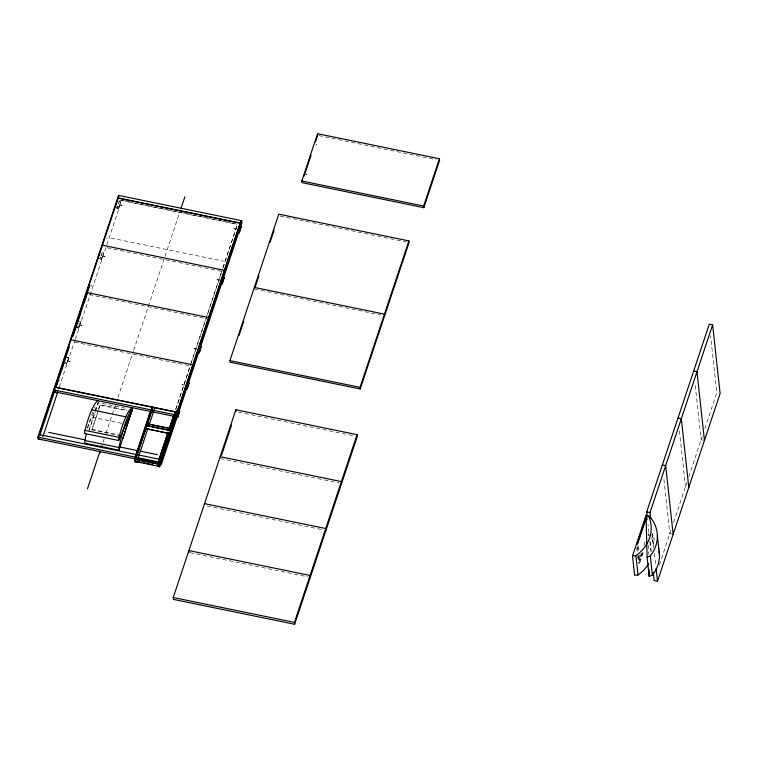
<?xml version="1.0" encoding="UTF-8"?>
<svg xmlns="http://www.w3.org/2000/svg" width="758" height="758" viewBox="0 0 758 758"><rect width="100%" height="100%" fill="white"/><g stroke="black" fill="none" stroke-linecap="round" stroke-linejoin="round"><path stroke-width="0.57" stroke-dasharray="3.79 2.84" d="M69.509 361.329L70.191 361.557L67.604 360.808M81.466 325.495L82.205 325.485L79.599 324.812M104.471 256.507L105.144 256.725L102.557 255.986M118.115 202.869L119.11 203.485L118.087 202.651M121.451 205.532L122.18 205.598L119.584 204.935M182.678 384.77L181.948 384.704L184.526 385.149L185.558 382.06M194.711 348.68L194.001 348.528L196.559 349.059L197.222 346.776M217.669 279.844L216.959 279.693L219.517 280.223L220.55 277.134M234.696 228.793L233.966 228.727L236.543 229.172M68.627 357.719L66.6 364.115L68.627 357.719L65.899 357.16M76.776 327.75L78.595 328.129L80.632 321.724L77.903 321.165M99.734 258.914L101.553 259.293L103.59 252.897L100.861 252.338M116.76 207.872L118.58 208.242L120.617 201.846L116.978 201.097M78.595 328.129L80.632 321.724M101.553 259.293L103.59 252.897M118.58 208.242L120.617 201.846M59.276 387.054L74.947 340.048M75.355 339.224L121.64 200.444M89.046 429.833L97.953 403.123M88.743 431.539L95.101 412.466M95.423 411.499L98.388 402.602L127.941 408.666M121.043 435.907L91.936 429.928L98.246 410.249M98.616 409.131L100.113 404.639L126.984 410.154M91.936 429.928L98.303 410.845M98.682 409.718L100.113 404.639M102.984 442.321L104.111 438.958M105.978 433.358L115.32 405.35M117.935 397.505L133.247 351.57M133.626 350.452L164.638 257.464M165.007 256.346L179.731 212.183M175.543 409.737L190.845 363.849M191.215 362.731L222.568 268.72M222.947 267.602L237.121 225.069M175.941 408.913L222.606 269.014M222.975 267.896L237.529 224.245M642.699 552.421L640.074 560.285L639.041 560.067L641.287 553.331M643.902 545.466L645.409 540.975M641.922 553.312L638.482 563.601L639.525 563.81L643.978 550.46M659.375 564.937L670.934 530.287M673.54 522.47L686.956 482.23M688.823 476.649L702.24 436.419M704.845 428.592L716.774 392.824L710.578 335.785M86.962 428.166L94.106 412.181M94.579 411.12L98.388 402.602M90.96 285.794L91.528 285.851L90.96 285.927M77.752 326.395L78.083 325.921M66.107 362.135L65.681 362.599L65.88 361.992M306.043 174.236L306.62 174.473L306.08 174.653M306.024 174.065L306.658 174.302L306.043 174.473M59.693 380.677L59.702 380.194M117.661 206.726C118.343 205.38 118.352 206.773 116.884 206.564M77.676 326.613L78.121 325.997M318.872 135.597L436.144 159.682M280.072 216.03L406.752 242.058M121.896 200.358L236.866 223.97M119.499 200.15L237.027 224.292M118.817 201.694L120.636 202.064M114.913 207.275L118.551 208.024M110.99 238.069L223.515 261.178M107.266 247.809L222.246 271.497M101.06 253.703L102.084 254.536L101.089 253.921M100.056 257.009C101.449 257.739 100.861 257.682 100.842 257.17M254.499 289.025L381.179 315.044M97.896 258.326L101.534 259.065M89.198 294.625L206.47 318.72M703.339 440.218L701.122 439.763L694.925 382.724M75.847 327.342L78.576 327.901M74.578 342.152L190.694 366.01M66.837 357.568L68.656 357.937M63.843 363.328L66.571 363.897M238.363 412.125L352.641 435.594M100.179 405.227L127.041 410.741M672.033 534.096L669.816 533.641L663.62 476.602M121.668 423.305L90.979 417.004A41.197 8.082 -78.4 0 1 92.732 412.115M91.879 429.341L120.977 435.319M220.407 458.581L339.29 483.007M207.057 505.993L323.638 529.946M190.249 552.696L307.985 576.876M107.096 238.4L106.764 238.761M650.961 536.181L648.137 534.665L649.18 534.873L648.062 524.65M679.395 430.828L685.469 486.702M652.297 533.537L653.822 547.503M654.448 553.321L655.841 566.131M651.937 533.386L653.178 544.756M650.032 541.174L651.15 551.407M647.332 517.714L647.569 520.102M649.985 542.16L650.999 551.473M648.081 533.376L648.317 535.574M638.52 545.987L639.003 550.384M639.477 554.78L640.074 560.285M637.677 546.764L638.17 551.312L637.601 546.878M638.662 555.86L639.525 563.81M638.558 555.671L639.041 560.067M636.758 547.683L637.497 554.505M637.62 555.642L638.359 562.464M648.393 545.078L648.63 554.344M651.615 537.848A41.197 34.47 -6.2 0 1 653.301 546.518M652.61 536.816A41.197 34.47 -6.2 0 1 655.689 541.364M87.701 428.242A41.197 8.082 -78.4 0 1 90.41 418.757M94.494 407.87A41.197 8.082 -78.4 0 1 95.082 406.62M79.154 322.993L78.804 323.533L79.154 322.993M100.994 255.711L101.544 255.825L101.022 255.654M116.779 208.497L117.329 208.611L116.808 208.441M316.048 144.2L316.617 144.257L316.048 144.2"/><path stroke-width="1.14" d="M86.241 434.325A41.197 8.082 -78.4 0 0 84.953 440.531L84.858 443.184L118.949 450.186L132.423 409.007L122.834 438.541M118.949 450.186L119.053 447.533A41.197 8.082 -78.4 0 1 131.996 408.714L132.479 409.604L118.674 440.493L84.583 433.491L84.962 430.354A41.197 8.082 -78.4 0 1 98.161 400.802M118.674 440.493L119.053 437.357A41.197 8.082 -78.4 0 1 132.262 407.804L132.479 409.604M37.9 437.139L118.523 195.393L241.688 220.692L241.916 222.757L161.293 464.502L161.066 462.446L37.9 437.139L38.127 439.204L41.728 439.659M53.761 390.957L55.476 385.803M64.648 358.003L62.933 363.148M74.938 327.153L76.994 320.985M99.611 253.172L97.896 258.326M115.282 206.47L116.997 201.315M119.044 195.498L38.421 437.252L38.611 439.015L135.398 458.893M56.092 386.542L57.921 381.037M61.587 370.037L69.291 346.946M72.957 335.946L80.661 312.855M84.328 301.855L86.895 294.151M87.265 293.052L89.832 285.359M39.729 435.661L55.031 389.773M56.158 386.409L63.246 365.148M72.948 336.05L87.511 292.399M42.884 436.599L57.807 391.829M87.492 488.777L100.028 451.181M101.136 447.864L101.875 445.647M180.84 208.886L184.876 196.767M99.582 453.644L100.255 451.616M159.189 464.133L134.763 459.121L134.924 461.546L136.762 462.067L134.678 461.641L134.422 459.282L149.857 413.015L152.765 407.236L147.611 422.888M134.687 459.339L150.122 413.063L153.021 407.283L134.924 461.546M134.678 461.641L135.417 459.424M136.156 457.216L145.763 428.422M137.871 458.751L147.819 428.696M148.928 425.38L154.859 407.804M158.744 460.106L168.077 432.126M169.195 428.763L173.677 415.337M159.152 459.282L167.736 433.538M169.224 429.066L173.705 415.63M158.27 463.981L168.608 432.97M170.086 428.545L175.629 411.926L170.105 428.687M158.659 463.015L168.627 433.121M55.078 387.31L177.723 412.504L177.467 410.144L159.114 464.36L159.351 466.568L157.531 466.189L159.625 466.767L241.688 220.692M159.625 466.767L159.369 464.408L177.467 410.144M118.267 197.999L240.144 223.032L177.05 412.125L55.173 387.092M163.908 452.261L169.508 435.471M172.123 427.645L173.241 424.281M176.974 413.091L241.177 220.587M159.72 465.459L160.829 462.134M168.579 440.597L175.676 419.335M178.282 411.499L183.881 394.71M192.096 370.094L208.147 321.961M216.352 297.344L231.664 251.457M239.869 226.832L240.987 223.477M229.901 360.628L278.745 214.173L408.875 240.902L409.055 242.522L360.211 388.987L230.081 362.258L229.901 360.628L360.031 387.357L360.211 388.987M238.959 335.633L243.773 321.202M254.868 287.917L258.942 275.713M270.038 242.427L274.112 230.224M301.769 181.001L317.545 133.711L439.413 158.744L439.593 160.393L423.826 207.683L301.949 182.65L301.769 181.001L423.646 206.034L423.826 207.683M304.157 176.046L311.121 155.153M315.527 141.954L317.356 136.459M173.241 597.512L235.852 409.765L357.046 434.656L357.255 436.542L294.644 624.289L173.44 599.398L173.241 597.512L294.436 622.403L294.644 624.289M221.526 455.236L231.588 425.058M360.031 387.357L408.875 240.902M423.646 206.034L439.413 158.744M294.436 622.403L357.046 434.656M647.076 515.383L646.697 511.896L709.308 324.14L712.634 324.822L720.1 393.516L657.489 581.263L654.163 580.581L653.273 572.432M648.649 563.772A41.197 34.47 -6.2 0 1 638.018 575L634.598 575.246L632.504 555.927L646.034 515.336L647.076 515.554L637.431 544.49L636.388 544.282M637.62 542.453L645.484 518.87M650.658 518.396L650.023 512.579L712.634 324.822M647.076 557.026L650.288 555.955A41.197 34.47 -6.2 0 0 649.303 516.084L646.034 515.336L647.076 557.026L649.17 576.345L652.392 575.275A41.197 34.47 -6.2 0 0 659.147 551.436M632.504 555.927L635.915 555.68A41.197 34.47 -6.2 0 0 648.857 516.861L646.034 515.336M118.163 198.151L240.286 223.231L240.485 225.003M102.491 245.213L224.368 270.322L224.539 271.895M693.655 371.079L696.981 371.761L704.447 440.445M254.318 287.405L384.458 314.134L384.638 315.754M86.715 292.503L208.592 317.536L208.772 319.184M678.003 418.018L681.328 418.7L688.795 487.385M70.949 339.792L192.816 364.825M662.35 464.957L665.676 465.639L673.142 534.324M176.32 415.043L54.188 389.963L54.386 391.725L174.207 416.341M646.697 511.896L650.023 512.579M54.301 391.952L57.049 392.729L54.32 392.17M91.737 409.832L125.828 416.834M171.033 428.621L146.607 423.608L146.739 425.74L171.166 430.762M146.531 423.826L170.957 428.848M146.825 425.664L171.251 430.686M170.209 433.623L145.782 428.611L170.218 433.775M220.199 456.695L341.394 481.595L341.602 483.481M84.962 430.354L119.053 437.357M48.72 432.373L84.792 439.773M119.167 446.841L137.681 450.64M139.993 451.114L157.351 454.677M84.953 440.531L119.053 447.533M39.302 434.599L161.435 459.689M134.422 459.282L159.369 464.408M136.08 461.262L141.632 462.399M143.849 462.854L152.728 464.682M134.915 461.404L159.332 466.416M204.546 503.634L325.741 528.534L325.949 530.42M657.357 535.641L659.451 554.96M656.096 568.462L657.489 581.263M650.288 555.955L652.392 575.275M635.915 555.68L638.018 575M317.545 133.711L317.725 135.36M310.297 577.359L310.088 575.474L188.894 550.573L189.102 552.459M240.144 223.032L240.324 224.681M235.852 409.765L236.06 411.651M177.211 410.097L177.448 412.305M160.554 462.333L160.743 464.104M649 569.4L649.17 576.345M658.418 547.968A41.197 34.47 -6.2 0 1 658.835 549.692M179.665 411.073L177.628 417.478L179.665 411.073M189.168 382.582L187.131 388.977L189.168 382.582M201.202 346.491L199.174 352.887L201.202 346.491M224.16 277.655L222.122 284.06L224.16 277.655M241.186 226.604L239.149 233.009L241.186 226.604M160.345 463.185L135.928 458.164L160.345 463.185"/></g></svg>
